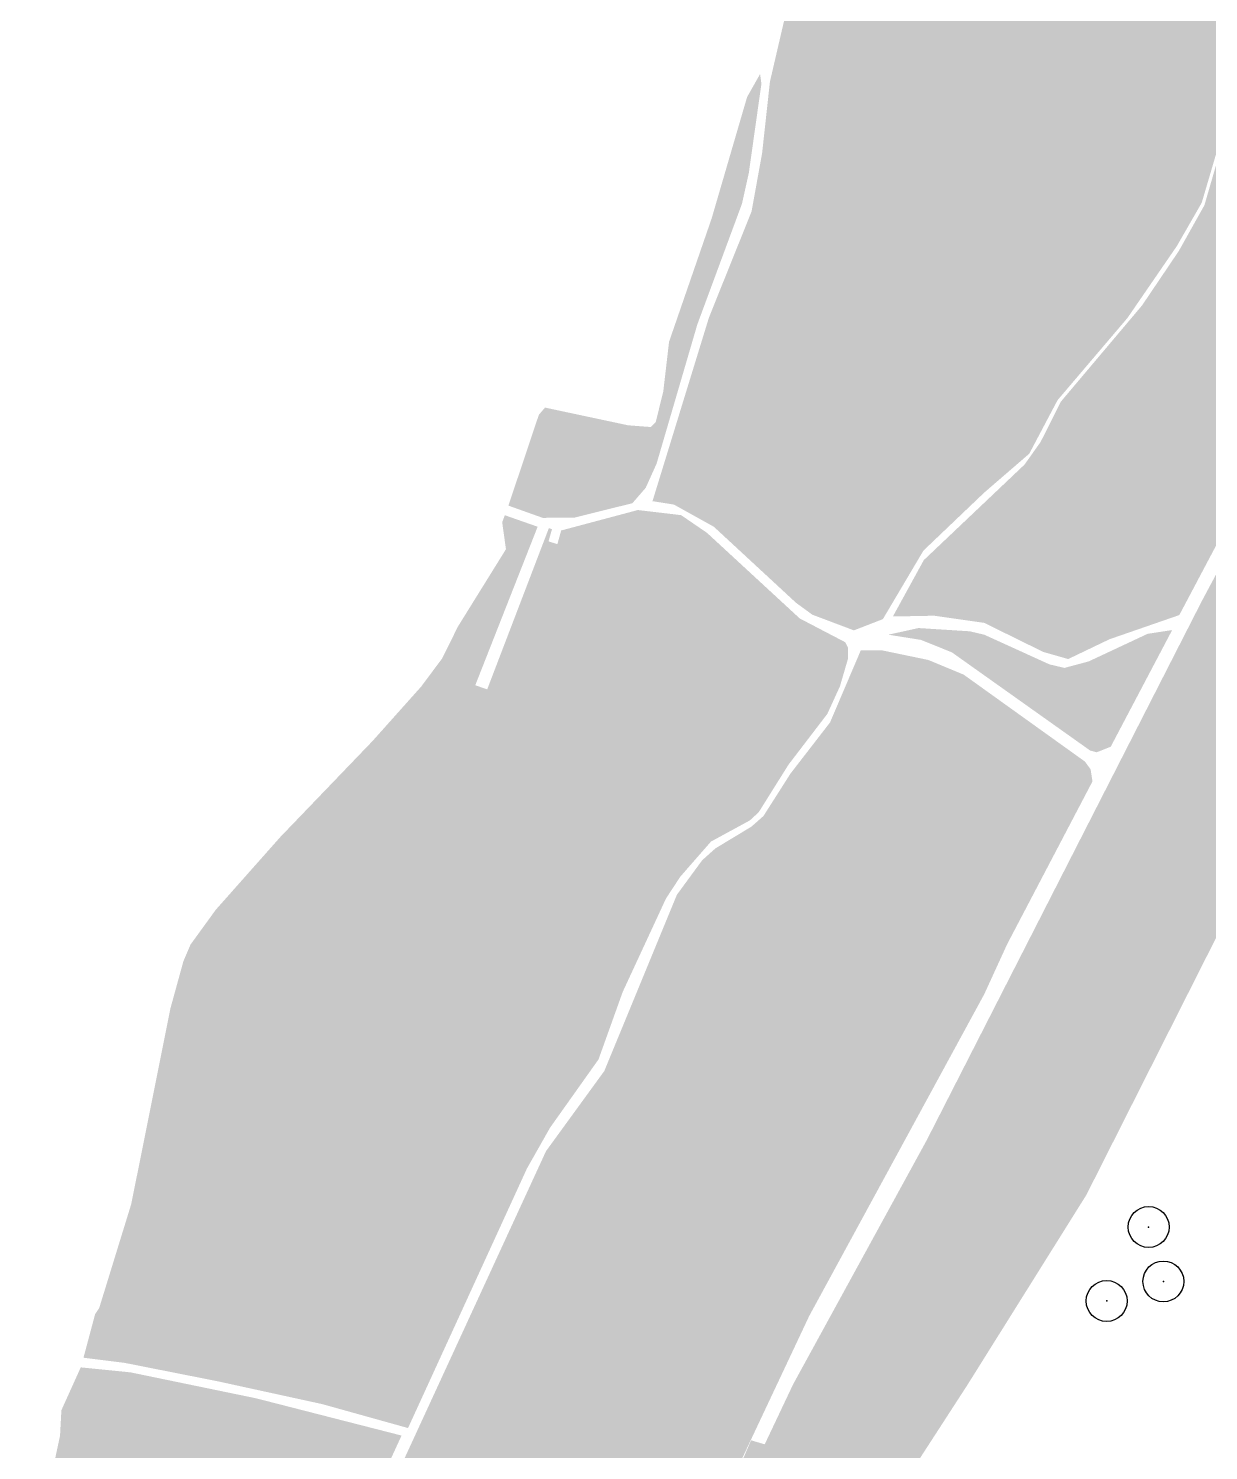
# Model space of a CAD drawing. Header units: metres. Extents: x 372109 to 376137, y 236217 to 239160.
# Drawn here: x 373719.5 to 374065.8, y 238280 to 238697.1 of the extents above; entities that cross this region are included whole.
import ezdxf

# ---------------------------------------------------------------- set-up
doc = ezdxf.new("R2010")
doc.units = ezdxf.units.M
doc.header["$MEASUREMENT"] = 0
doc.header["$PDMODE"] = 32
doc.header["$PDSIZE"] = 12
for name, color, linetype, lineweight, true_color in [('Natural ... Trees', 96, 'Continuous', 25, 0x008000), ('Natural ... Woodland', 96, 'Continuous', 25, 0x008000), ('Paths ... Roads', 56, 'Continuous', 25, 0x808000)]:
    doc.layers.add(name, color=color, linetype=linetype, lineweight=lineweight, true_color=true_color)

msp = doc.modelspace()

# ---------------------------------------------------------------- hatches: boundary and pattern name
at = {"layer": 'Natural ... Woodland', "transparency": 33554687}
for points in [[(374430.98, 239131.25), (374431.7, 239127.27), (374430.85, 239106.54), (374427.2, 239095), (374421.4, 239065.1), (374418.4, 239055.7), (374410, 239038.6), (374391.5, 239008.4), (374371.4, 238978.3), (374364.6, 238964.2), (374350.4, 238918.5), (374326.9, 238827.8), (374315.9, 238773.2), (374312.7, 238748.6), (374315.3, 238697.5), (374313, 238685.1), (374308.6, 238668.8), (374233.4, 238602.5), (374177.9, 238552), (374147.7, 238522.9), (374074.88, 238448.92), (374071.28, 238443.42), (374067.98, 238430.32), (374029.98, 238355.02), (373995.11, 238299.33), (373925.52, 238191.92), (373911.29, 238198.49), (373906.11, 238187.13), (373901.91, 238181.53), (373895.41, 238184.33), (373914.31, 238233.13), (373934.21, 238278.93), (373943.91, 238299.43), (373983.11, 238371.03), (374063.9, 238529.3), (374124.7, 238643.1), (374199.9, 238787.2), (374223, 238827.8), (374288.3, 238929.9), (374302.1, 238954.4), (374316.1, 238981.9), (374324, 238994.8), (374360.6, 239041.5), (374401.75, 239091.31)], [(374095.1, 238716.3), (374093.4, 238713.5), (374090.7, 238703.5), (374081.4, 238684.5), (374069.7, 238666), (374063.8, 238646), (374056.5, 238633.3), (374042, 238612.2), (374021.5, 238588.1), (374013.2, 238572.4), (374000, 238561), (373982.15, 238543.98), (373970.25, 238523.88), (373961.75, 238520.58), (373949.55, 238525.18), (373944.75, 238528.68), (373920.65, 238550.98), (373908.95, 238557.48), (373902.65, 238558.48), (373919.21, 238612.33), (373931.71, 238643.43), (373934.81, 238660.53), (373937.11, 238681.53), (373947.01, 238724.13), (373949.91, 238731.03), (373971.71, 238735.73), (373988.81, 238735.83), (373995.21, 238734.83), (374000, 238731.79), (374012.9, 238727.5), (374028.3, 238729.4), (374043.8, 238727), (374048.9, 238724.5), (374085.8, 238719.4)], [(374148.5, 238697.6), (374057.23, 238525.07), (374036.73, 238517.97), (374024.63, 238512.17), (374017.27, 238514.27), (374000, 238522.78), (373985.25, 238524.88), (373973.18, 238524.65), (373982.25, 238541.18), (374011.8, 238569.2), (374016.5, 238575.8), (374022.5, 238587.7), (374046.3, 238615.9), (374057.1, 238631.9), (374064.6, 238645.3), (374070, 238663.9), (374074, 238672), (374082.7, 238684.4), (374091.6, 238703.3), (374096, 238715.8), (374117.2, 238706.4)], [(373934.22, 238683.77), (373934.61, 238680.93), (373930.91, 238654.73), (373928.91, 238645.73), (373915.81, 238610.33), (373903.85, 238569.48), (373900.65, 238562.38), (373896.75, 238557.88), (373879.85, 238553.68), (373870.45, 238553.58), (373860.37, 238557.17), (373869.31, 238583.83), (373871.11, 238585.93), (373895.51, 238580.73), (373902.11, 238580.23), (373903.61, 238581.73), (373905.81, 238590.63), (373907.51, 238605.23), (373920.01, 238641.43), (373930.41, 238677.03)], [(373959.25, 238517.08), (373960.05, 238515.38), (373960.05, 238512.38), (373957.65, 238504.18), (373953.95, 238496.08), (373942.55, 238481.18), (373933.81, 238467.23), (373931.21, 238464.83), (373919.81, 238458.63), (373910.81, 238448.33), (373906.61, 238441.93), (373893.91, 238414.53), (373886.81, 238394.73), (373872.61, 238374.73), (373865.81, 238362.73), (373830.92, 238286.6), (373805.71, 238293.63), (373775.01, 238300.33), (373747.71, 238305.73), (373735.69, 238307.23), (373739.11, 238320.03), (373740.31, 238321.83), (373749.71, 238352.33), (373761.21, 238409.73), (373765.01, 238423.53), (373767.11, 238428.43), (373774.51, 238438.63), (373793.41, 238459.93), (373820.51, 238488.13), (373834.81, 238504.13), (373840.95, 238512.38), (373845.55, 238521.68), (373859.65, 238544.38), (373858.55, 238552.28), (373859.31, 238554.36), (373868.95, 238550.98), (373850.65, 238504.48), (373854.15, 238503.28), (373872.25, 238550.58), (373873.16, 238550.28), (373872.15, 238546.68), (373874.75, 238545.88), (373875.85, 238549.88), (373898.35, 238555.88), (373911.05, 238554.38), (373918.65, 238549.18), (373945.85, 238524.08)], [(374055.13, 238520.67), (374037.1, 238486.45), (374032.98, 238484.82), (374031.04, 238485.35), (373990.49, 238514.14), (373981.4, 238517.79), (373971.85, 238519.31), (373980.7, 238521.26), (373995.73, 238520.31), (374000, 238519.31), (374019.12, 238510.61), (374023.53, 238509.57), (374030.63, 238511.47), (374047.93, 238519.57)], [(373993.97, 238507.59), (374029.55, 238482.09), (374031.2, 238479.82), (374031.75, 238476.28), (374006.7, 238428.5), (374000, 238413.87), (373948.61, 238319.43), (373926.01, 238271.43), (373910.36, 238234.6), (373906.67, 238230.82), (373899.74, 238225.71), (373880.72, 238214.6), (373876.01, 238219.53), (373843.51, 238217.53), (373843.91, 238233.83), (373837.21, 238233.93), (373836.82, 238218.1), (373834.61, 238216.93), (373830.41, 238217.33), (373820.91, 238219.81), (373818.53, 238223.29), (373814.29, 238243.86), (373871.41, 238367.83), (373888.51, 238391.33), (373909.81, 238443.03), (373917.21, 238453.13), (373921.11, 238456.63), (373931.71, 238463.03), (373935.21, 238466.13), (373943.15, 238478.58), (373954.75, 238493.58), (373963.75, 238514.68), (373969.94, 238514.73), (373983.59, 238511.9)], [(373651.27, 237975.35), (373639.43, 237980.49), (373649.42, 238003.43), (373661.31, 238019.83), (373664.61, 238025.53), (373699.01, 238099.13), (373709.01, 238118.93), (373714.51, 238133.03), (373714.61, 238138.13), (373713.01, 238142.23), (373710.11, 238145.13), (373705.81, 238146.23), (373696.61, 238144.43), (373681.72, 238135.48), (373686.11, 238146.83), (373700.01, 238174.63), (373711.81, 238204.03), (373720.61, 238254.03), (373726.01, 238271.33), (373728.81, 238284.33), (373729.21, 238291.83), (373734.89, 238304.4), (373749.51, 238302.93), (373786.31, 238295.33), (373829.02, 238284.4), (373814.69, 238253.24), (373786.76, 238196.06), (373789.98, 238197.19), (373812.13, 238240.4), (373814.95, 238224.55), (373818.21, 238218.41), (373824.05, 238215.4), (373836.87, 238214.25), (373836.91, 238211.93), (373855.7, 238212.89), (373853.41, 238205.23), (373854.21, 238200.13), (373850.01, 238198.33), (373835.91, 238198.83), (373828.71, 238196.43), (373818.51, 238190.73), (373796.31, 238175.73), (373792.81, 238174.33), (373788.31, 238173.93), (373778.71, 238178.33), (373773.81, 238179.03), (373769.61, 238177.73), (373762.91, 238172.73), (373755.21, 238162.03), (373746.01, 238140.23), (373731.41, 238114.33), (373692.41, 238040.33), (373663.32, 238000)]]:
    msp.add_hatch(color=256, dxfattribs=at).paths.add_polyline_path(points, flags=0)
at = {"layer": 'Paths ... Roads', "transparency": 33554687}
msp.add_hatch(color=256, dxfattribs=at).paths.add_polyline_path([(373889.96, 238219.68), (373896.52, 238223.56), (373904.86, 238229.23), (373911.09, 238237.09), (373919.59, 238254.33), (373928.91, 238276.85), (373931.58, 238283), (373936.03, 238281.7), (373931.09, 238272.47), (373925.59, 238259.68), (373922.19, 238248.99), (373916.44, 238236.84), (373912.79, 238231.82), (373907.77, 238221.38), (373904.94, 238216.27), (373904.53, 238213.12), (373900.32, 238214.33), (373897.41, 238215.55), (373895.87, 238216.84)], flags=0)

# ---------------------------------------------------------------- linework, layer by layer
at = {"layer": 'Natural ... Trees'}
for p in [(374048.23, 238345.57), (374052.55, 238329.6), (374035.92, 238323.87)]:
    msp.add_point(p, dxfattribs=at)

doc.saveas('drawing.dxf')
